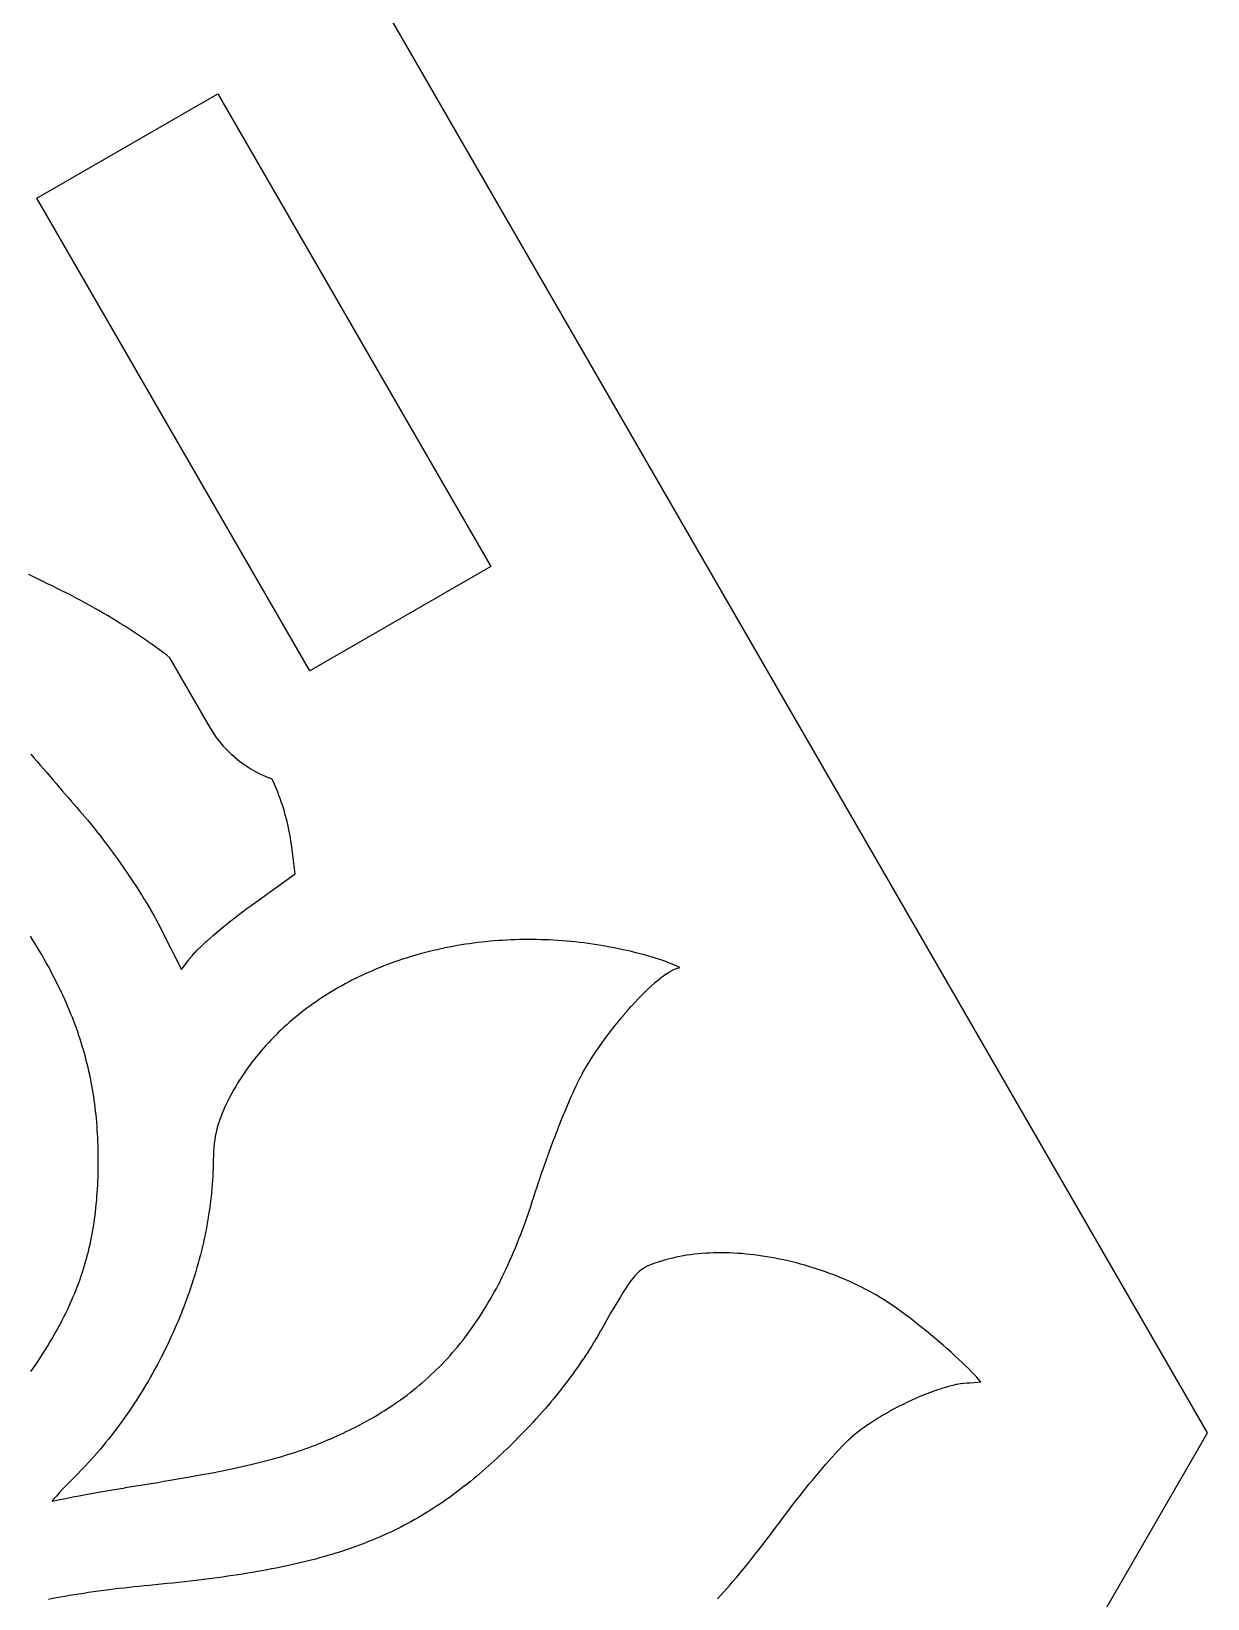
# Model space of a CAD drawing. Header units: millimetres. Extents: x 10 to 410, y 18 to 283.
# Drawn here: x 354.55 to 372, y 218.54 to 241.8 of the extents above; entities that cross this region are included whole.
import ezdxf

# ---------------------------------------------------------------- set-up
doc = ezdxf.new("R2010")
doc.units = ezdxf.units.MM
doc.layers.add('CUT', color=1, linetype='Continuous')

msp = doc.modelspace()

# ---------------------------------------------------------------- linework, layer by layer
at = {"layer": 'CUT'}
for points in [[(337, 160.3782), (372, 221), (337, 281.6218), (267, 281.6218), (232, 221), (267, 160.3782)], [(354.6327, 239.3209), (357.3173, 240.8709), (361.3673, 233.8561), (358.6827, 232.3061)], [(354.8588, 219.987), (354.8617, 219.9877), (354.8628, 219.9879), (354.904, 219.9973), (354.905, 219.9975), (354.9516, 220.0076), (354.9522, 220.0078), (355.004, 220.0187), (355.0047, 220.0188), (355.0614, 220.0303), (355.062, 220.0304), (355.1234, 220.0425), (355.1236, 220.0426), (355.1894, 220.0554), (355.1898, 220.0554), (355.2598, 220.0687), (355.2602, 220.0688), (355.334, 220.0825), (355.3343, 220.0826), (355.4118, 220.0968), (355.412, 220.0968), (355.4929, 220.1114), (355.4932, 220.1115), (355.5772, 220.1264), (355.5774, 220.1264), (355.6643, 220.1417), (355.6646, 220.1418), (355.7541, 220.1572), (355.7543, 220.1572), (355.8462, 220.1729), (355.8464, 220.1729), (355.9403, 220.1887), (355.9405, 220.1888), (356.0364, 220.2047), (356.0367, 220.2047), (356.1341, 220.2206), (356.1342, 220.2206), (356.233, 220.2366), (356.33, 220.2523), (356.4247, 220.2677), (356.5171, 220.283), (356.6074, 220.2982), (356.6958, 220.3133), (356.782, 220.3281), (356.8664, 220.343), (356.9488, 220.3576), (357.0292, 220.3723), (357.108, 220.3869), (357.1849, 220.4014), (357.2601, 220.4159), (357.3335, 220.4304), (357.4054, 220.4448), (357.4756, 220.4592), (357.5443, 220.4737), (357.6116, 220.4882), (357.6774, 220.5027), (357.7417, 220.5173), (357.8048, 220.5319), (357.8666, 220.5466), (357.927, 220.5614), (357.9862, 220.5763), (358.0444, 220.5913), (358.1014, 220.6065), (358.1574, 220.6218), (358.2123, 220.6372), (358.2663, 220.6528), (358.3194, 220.6685), (358.3716, 220.6845), (358.423, 220.7007), (358.4736, 220.717), (358.5236, 220.7336), (358.5729, 220.7506), (358.6215, 220.7677), (358.6697, 220.7851), (358.7172, 220.8028), (358.7644, 220.8208), (358.8112, 220.8391), (358.8576, 220.8576), (358.9035, 220.8766), (358.9493, 220.896), (358.995, 220.9157), (359.0404, 220.9357), (359.0858, 220.9563), (359.1312, 220.9771), (359.1764, 220.9985), (359.2218, 221.0203), (359.2673, 221.0425), (359.3128, 221.0652), (359.3585, 221.0883), (359.4139, 221.117), (359.4685, 221.1459), (359.5224, 221.1754), (359.5759, 221.2053), (359.6286, 221.2355), (359.6807, 221.2662), (359.7322, 221.2975), (359.7832, 221.3291), (359.8336, 221.3611), (359.8832, 221.3936), (359.9324, 221.4267), (359.981, 221.4601), (360.0289, 221.4941), (360.0763, 221.5284), (360.1231, 221.5634), (360.1695, 221.5988), (360.2151, 221.6347), (360.2603, 221.671), (360.3049, 221.708), (360.3491, 221.7455), (360.3926, 221.7834), (360.4356, 221.822), (360.4782, 221.861), (360.5201, 221.9006), (360.5617, 221.9408), (360.6027, 221.9815), (360.6431, 222.0227), (360.683, 222.0646), (360.7226, 222.1071), (360.7616, 222.1501), (360.8001, 222.1937), (360.8382, 222.2379), (360.8758, 222.2828), (360.913, 222.3283), (360.9495, 222.3742), (360.9858, 222.4211), (361.0217, 222.4684), (361.0569, 222.5164), (361.0919, 222.565), (361.1263, 222.6142), (361.1603, 222.6643), (361.194, 222.715), (361.2272, 222.7663), (361.26, 222.8182), (361.2923, 222.8709), (361.3243, 222.9244), (361.3558, 222.9784), (361.387, 223.0332), (361.4178, 223.0889), (361.4483, 223.1451), (361.4783, 223.202), (361.5079, 223.2598), (361.5371, 223.3183), (361.566, 223.3775), (361.5946, 223.4375), (361.6227, 223.4982), (361.6505, 223.5598), (361.678, 223.6221), (361.705, 223.6851), (361.7318, 223.7491), (361.7583, 223.8137), (361.7843, 223.8792), (361.8101, 223.9455), (361.8355, 224.0126), (361.8607, 224.0805), (361.8854, 224.1493), (361.9099, 224.2188), (361.9341, 224.2893), (361.9579, 224.3605), (361.9814, 224.4327), (362.0048, 224.506), (362.0252, 224.5701), (362.0254, 224.5707), (362.0466, 224.6359), (362.0467, 224.6363), (362.0685, 224.7025), (362.0687, 224.7031), (362.0912, 224.77), (362.0913, 224.7703), (362.1143, 224.8379), (362.1145, 224.8384), (362.1381, 224.9065), (362.1382, 224.9069), (362.1622, 224.9753), (362.1624, 224.9758), (362.1869, 225.0444), (362.187, 225.0446), (362.2117, 225.1133), (362.2119, 225.1139), (362.237, 225.1824), (362.2371, 225.1827), (362.2624, 225.251), (362.2626, 225.2514), (362.288, 225.3192), (362.2881, 225.3197), (362.3137, 225.387), (362.3139, 225.3873), (362.3395, 225.4539), (362.3396, 225.4543), (362.3652, 225.52), (362.3654, 225.5204), (362.3909, 225.5851), (362.3911, 225.5855), (362.4165, 225.649), (362.4166, 225.6494), (362.4418, 225.7116), (362.442, 225.7121), (362.4669, 225.7728), (362.4671, 225.7734), (362.4918, 225.8325), (362.492, 225.8328), (362.5162, 225.8901), (362.5165, 225.8908), (362.5404, 225.9462), (362.5406, 225.9468), (362.564, 226.0001), (362.5643, 226.0006), (362.5871, 226.0517), (362.5875, 226.0526), (362.6098, 226.1013), (362.6101, 226.102), (362.6316, 226.1481), (362.6321, 226.1491), (362.653, 226.1926), (362.6534, 226.1936), (362.6735, 226.2343), (362.6741, 226.2354), (362.6933, 226.2731), (362.6943, 226.275), (362.7265, 226.335), (362.7274, 226.3367), (362.7617, 226.3977), (362.7628, 226.3996), (362.7993, 226.4614), (362.8002, 226.4628), (362.8386, 226.5254), (362.8395, 226.5269), (362.8798, 226.59), (362.8807, 226.5913), (362.9226, 226.6547), (362.9233, 226.6559), (362.9666, 226.7195), (362.9675, 226.7208), (363.0122, 226.7843), (363.0129, 226.7853), (363.0587, 226.8487), (363.0595, 226.8498), (363.1064, 226.9129), (363.1072, 226.9139), (363.1549, 226.9764), (363.1557, 226.9774), (363.2041, 227.0392), (363.2048, 227.0401), (363.2538, 227.1011), (363.2546, 227.102), (363.3039, 227.1619), (363.3047, 227.1629), (363.3543, 227.2216), (363.3551, 227.2226), (363.4047, 227.2798), (363.4056, 227.2808), (363.4552, 227.3365), (363.456, 227.3374), (363.5053, 227.3914), (363.5064, 227.3925), (363.5553, 227.4445), (363.5562, 227.4456), (363.6046, 227.4956), (363.6058, 227.4967), (363.6534, 227.5443), (363.6546, 227.5455), (363.7014, 227.5907), (363.7026, 227.5919), (363.7483, 227.6346), (363.7499, 227.636), (363.7944, 227.6758), (363.7963, 227.6774), (363.8395, 227.7142), (363.8414, 227.7159), (363.8831, 227.7496), (363.8856, 227.7515), (363.9257, 227.7819), (363.9285, 227.784), (363.9667, 227.8109), (363.9703, 227.8133), (364.0066, 227.8366), (364.0112, 227.8393), (364.0453, 227.8587), (364.0511, 227.8618), (364.0829, 227.8772), (364.091, 227.8807), (364.1205, 227.8919), (364.1311, 227.8952), (364.1579, 227.9021), (364.1709, 227.9044), (364.1333, 227.9231), (364.0788, 227.9476), (364.0172, 227.9728), (363.949, 227.9984), (363.8746, 228.0241), (363.7943, 228.0497), (363.7081, 228.0749), (363.6443, 228.0926), (363.58, 228.1096), (363.5158, 228.126), (363.4515, 228.1417), (363.3873, 228.1567), (363.3231, 228.1711), (363.2588, 228.1848), (363.1944, 228.1978), (363.1301, 228.2102), (363.0659, 228.2218), (363.0015, 228.233), (362.9373, 228.2433), (362.8731, 228.2531), (362.8089, 228.2621), (362.7447, 228.2705), (362.6805, 228.2783), (362.6165, 228.2855), (362.5525, 228.2919), (362.4885, 228.2978), (362.4247, 228.303), (362.3609, 228.3075), (362.2972, 228.3115), (362.2336, 228.3147), (362.17, 228.3174), (362.1066, 228.3194), (362.0432, 228.3208), (361.98, 228.3216), (361.917, 228.3217), (361.854, 228.3212), (361.7911, 228.3201), (361.7284, 228.3185), (361.666, 228.3161), (361.6035, 228.3131), (361.5413, 228.3096), (361.4792, 228.3055), (361.4173, 228.3006), (361.3555, 228.2953), (361.2941, 228.2893), (361.2328, 228.2827), (361.1716, 228.2755), (361.1107, 228.2678), (361.0499, 228.2594), (360.9895, 228.2505), (360.9292, 228.2408), (360.869, 228.2307), (360.8092, 228.22), (360.7497, 228.2087), (360.6904, 228.1968), (360.6313, 228.1843), (360.5724, 228.1712), (360.5139, 228.1576), (360.4556, 228.1434), (360.3976, 228.1286), (360.3399, 228.1133), (360.2826, 228.0974), (360.2254, 228.0809), (360.1686, 228.0639), (360.112, 228.0462), (360.0558, 228.0281), (360.0001, 228.0094), (359.9445, 227.9901), (359.8894, 227.9703), (359.8346, 227.9499), (359.7799, 227.9289), (359.7259, 227.9075), (359.6721, 227.8855), (359.6187, 227.863), (359.5656, 227.8398), (359.5129, 227.8163), (359.4607, 227.7921), (359.4089, 227.7675), (359.3574, 227.7422), (359.3063, 227.7164), (359.2557, 227.6902), (359.2054, 227.6633), (359.1556, 227.6361), (359.1063, 227.6083), (359.0573, 227.5799), (359.0087, 227.551), (358.9608, 227.5217), (358.9132, 227.4918), (358.866, 227.4614), (358.8194, 227.4306), (358.7732, 227.3991), (358.7274, 227.3672), (358.6823, 227.3349), (358.6375, 227.3019), (358.5932, 227.2685), (358.5496, 227.2347), (358.5063, 227.2003), (358.4636, 227.1655), (358.4216, 227.1302), (358.3798, 227.0943), (358.3388, 227.0581), (358.2981, 227.0212), (358.2581, 226.9841), (358.2187, 226.9463), (358.1797, 226.9081), (358.1414, 226.8695), (358.1036, 226.8304), (358.0665, 226.7907), (358.0298, 226.7506), (357.9938, 226.7102), (357.9584, 226.6691), (357.9234, 226.6276), (357.8893, 226.5859), (357.8557, 226.5435), (357.8226, 226.5007), (357.7903, 226.4575), (357.7585, 226.4137), (357.7275, 226.3696), (357.697, 226.325), (357.6672, 226.28), (357.6379, 226.2345), (357.6094, 226.1886), (357.5816, 226.1424), (357.5545, 226.0956), (357.5181, 226.0305), (357.4844, 225.9676), (357.4534, 225.9067), (357.425, 225.8473), (357.399, 225.7894), (357.3755, 225.7326), (357.3542, 225.6769), (357.3353, 225.6218), (357.3183, 225.5672), (357.3034, 225.5128), (357.2905, 225.4583), (357.2795, 225.4034), (357.2702, 225.3479), (357.2627, 225.2915), (357.2569, 225.2339), (357.2527, 225.1749), (357.2502, 225.1142), (357.249, 225.0507), (357.2484, 224.9924), (357.2484, 224.991), (357.247, 224.9321), (357.2469, 224.9309), (357.2448, 224.8718), (357.2448, 224.8707), (357.242, 224.8114), (357.2419, 224.8102), (357.2384, 224.7508), (357.2384, 224.7497), (357.2342, 224.6901), (357.2341, 224.6891), (357.2293, 224.6293), (357.2292, 224.628), (357.2236, 224.5681), (357.2235, 224.5671), (357.2173, 224.5071), (357.2171, 224.5058), (357.2101, 224.4456), (357.21, 224.4447), (357.2024, 224.3844), (357.2023, 224.3834), (357.1941, 224.323), (357.1939, 224.3219), (357.185, 224.2614), (357.1849, 224.2604), (357.1753, 224.1998), (357.1751, 224.1987), (357.1648, 224.138), (357.1646, 224.1371), (357.1537, 224.0763), (357.1536, 224.0753), (357.1421, 224.0145), (357.1418, 224.0134), (357.1296, 223.9526), (357.1295, 223.9517), (357.1167, 223.8908), (357.1164, 223.8898), (357.1029, 223.8288), (357.1027, 223.8278), (357.0886, 223.7669), (357.0884, 223.7661), (357.0737, 223.7051), (357.0735, 223.7042), (357.0582, 223.6432), (357.0579, 223.6421), (357.0419, 223.5811), (357.0417, 223.5802), (357.0251, 223.5193), (357.0248, 223.5185), (357.0076, 223.4575), (357.0074, 223.4565), (356.9896, 223.3956), (356.9894, 223.3949), (356.9711, 223.334), (356.9707, 223.333), (356.9517, 223.2722), (356.9515, 223.2713), (356.9319, 223.2106), (356.9316, 223.2097), (356.9114, 223.149), (356.9111, 223.1481), (356.8903, 223.0875), (356.89, 223.0868), (356.8687, 223.0263), (356.8684, 223.0254), (356.8465, 222.965), (356.8462, 222.9641), (356.8237, 222.9038), (356.8234, 222.903), (356.8003, 222.8428), (356.8, 222.842), (356.7764, 222.7819), (356.776, 222.781), (356.7518, 222.7211), (356.7515, 222.7204), (356.7268, 222.6606), (356.7264, 222.6597), (356.7011, 222.6001), (356.7008, 222.5994), (356.675, 222.5399), (356.6746, 222.539), (356.6482, 222.4798), (356.6479, 222.4791), (356.621, 222.42), (356.6207, 222.4192), (356.5933, 222.3603), (356.5929, 222.3594), (356.5649, 222.3007), (356.5645, 222.3), (356.536, 222.2415), (356.5356, 222.2406), (356.5065, 222.1823), (356.5061, 222.1817), (356.4766, 222.1237), (356.4762, 222.1228), (356.4461, 222.065), (356.4457, 222.0643), (356.4152, 222.0068), (356.4148, 222.006), (356.3837, 221.9487), (356.3833, 221.9479), (356.3517, 221.8909), (356.3513, 221.8903), (356.3193, 221.8335), (356.3188, 221.8326), (356.2862, 221.7762), (356.2858, 221.7755), (356.2528, 221.7194), (356.2523, 221.7186), (356.2187, 221.6627), (356.2183, 221.662), (356.1843, 221.6065), (356.1838, 221.6057), (356.1493, 221.5505), (356.1489, 221.5499), (356.114, 221.495), (356.1134, 221.494), (356.0779, 221.4395), (356.0774, 221.4388), (356.0415, 221.3847), (356.0411, 221.3841), (356.0048, 221.3303), (356.0043, 221.3295), (355.9675, 221.276), (355.9669, 221.2751), (355.9296, 221.2221), (355.9291, 221.2214), (355.8914, 221.1688), (355.8909, 221.1682), (355.8528, 221.1159), (355.8522, 221.115), (355.8136, 221.0632), (355.8131, 221.0626), (355.7741, 221.0112), (355.7735, 221.0105), (355.7341, 220.9595), (355.7335, 220.9587), (355.6936, 220.9081), (355.693, 220.9073), (355.6527, 220.8572), (355.6521, 220.8565), (355.6114, 220.8069), (355.6108, 220.8062), (355.5697, 220.757), (355.5691, 220.7562), (355.5276, 220.7075), (355.527, 220.7068), (355.4851, 220.6586), (355.4843, 220.6578), (355.4419, 220.6101), (355.4414, 220.6094), (355.3987, 220.5622), (355.3979, 220.5614), (355.3548, 220.5148), (355.3542, 220.5141), (355.3107, 220.4679), (355.3099, 220.4671), (355.266, 220.4215), (355.2654, 220.4209), (355.2212, 220.3758), (355.2204, 220.3749), (355.1757, 220.3304), (355.175, 220.3298), (355.1302, 220.286), (355.0718, 220.2282), (355.0177, 220.172), (354.9676, 220.1174), (354.9219, 220.0651), (354.8812, 220.0157)]]:
    msp.add_lwpolyline(points, close=True, dxfattribs=at)
for points in [[(354.5424, 231.0735), (354.5892, 231.019), (354.6362, 230.9642), (354.6834, 230.9092), (354.7306, 230.8542), (354.7777, 230.7993), (354.8246, 230.7447), (354.8714, 230.6903), (354.9178, 230.6363), (354.9639, 230.5827), (355.0093, 230.5298), (355.054, 230.4777), (355.0981, 230.4266), (355.0982, 230.4265), (355.1414, 230.3761), (355.1839, 230.3267), (355.2251, 230.2787), (355.2654, 230.232), (355.2655, 230.2319), (355.3044, 230.1865), (355.3422, 230.1426), (355.3425, 230.1423), (355.3812, 230.0969), (355.3819, 230.0961), (355.4213, 230.0489), (355.4219, 230.0482), (355.4618, 229.9995), (355.4624, 229.9987), (355.5027, 229.9485), (355.5031, 229.948), (355.5439, 229.8965), (355.5444, 229.8958), (355.5855, 229.843), (355.5859, 229.8425), (355.6272, 229.7887), (355.6276, 229.7882), (355.6691, 229.7334), (355.6696, 229.7327), (355.7111, 229.677), (355.7114, 229.6766), (355.7529, 229.6202), (355.7533, 229.6196), (355.7946, 229.5627), (355.7949, 229.5623), (355.8361, 229.5049), (355.8365, 229.5044), (355.8774, 229.4466), (355.8778, 229.4461), (355.9183, 229.3881), (355.9186, 229.3876), (355.9586, 229.3296), (355.959, 229.329), (355.9985, 229.2709), (355.9988, 229.2705), (356.0377, 229.2127), (356.0381, 229.2121), (356.0762, 229.1545), (356.0765, 229.154), (356.1139, 229.0968), (356.1144, 229.0961), (356.1508, 229.0394), (356.1511, 229.0389), (356.1866, 228.9829), (356.187, 228.9823), (356.2214, 228.9271), (356.2217, 228.9265), (356.255, 228.8722), (356.2555, 228.8715), (356.2876, 228.8182), (356.288, 228.8175), (356.3188, 228.7654), (356.3194, 228.7644), (356.3487, 228.7135), (356.3491, 228.7128), (356.377, 228.6634), (356.3776, 228.6623), (356.4039, 228.6143), (356.4044, 228.6133), (356.4291, 228.5671), (356.4298, 228.5658), (356.4527, 228.5213), (356.453, 228.5206), (356.7795, 227.8748), (356.8866, 228.0223), (356.8884, 228.0248), (356.9097, 228.0523), (356.9128, 228.0561), (356.9392, 228.087), (356.9417, 228.0898), (356.973, 228.1237), (356.9748, 228.1256), (357.0106, 228.1624), (357.012, 228.1639), (357.0519, 228.2033), (357.0533, 228.2046), (357.0971, 228.2462), (357.0982, 228.2472), (357.1454, 228.2907), (357.1464, 228.2916), (357.1969, 228.3369), (357.1978, 228.3377), (357.2511, 228.3844), (357.252, 228.3852), (357.3079, 228.433), (357.3087, 228.4336), (357.3667, 228.4822), (357.3675, 228.4829), (357.4275, 228.5321), (357.4281, 228.5326), (357.4896, 228.5822), (357.4904, 228.5829), (357.5531, 228.6324), (357.554, 228.633), (357.6177, 228.6822), (357.6184, 228.6828), (357.6826, 228.7315), (357.6835, 228.7321), (357.748, 228.7799), (357.7488, 228.7806), (357.8132, 228.8273), (357.8137, 228.8276), (358.466, 229.2951), (358.4078, 229.7303), (358.4008, 229.7803), (358.393, 229.8297), (358.3845, 229.8792), (358.3753, 229.9284), (358.3653, 229.9774), (358.3545, 230.0264), (358.3429, 230.0752), (358.3307, 230.1238), (358.3176, 230.1723), (358.3039, 230.2207), (358.2894, 230.2689), (358.2741, 230.317), (358.2581, 230.3651), (358.2414, 230.413), (358.2239, 230.4605), (358.2056, 230.5081), (358.1866, 230.5555), (358.1668, 230.603), (358.1464, 230.65), (358.1251, 230.697), (358.1225, 230.7024), (358.0885, 230.7134), (358.0793, 230.7169), (357.9352, 230.7794), (357.9264, 230.7837), (357.7892, 230.8599), (357.7809, 230.8651), (357.6517, 230.9545), (357.6439, 230.9605), (357.5242, 231.0621), (357.5171, 231.0687), (357.4079, 231.1815), (357.4014, 231.1889), (357.3038, 231.3119), (357.2981, 231.3199), (357.213, 231.4519), (357.2104, 231.4561), (356.6066, 232.5019), (356.5581, 232.5393), (356.5049, 232.5796), (356.4507, 232.6199), (356.3959, 232.66), (356.3403, 232.7), (356.2841, 232.7398), (356.2271, 232.7793), (356.1694, 232.8188), (356.1108, 232.8579), (356.0516, 232.897), (355.9918, 232.9359), (355.9311, 232.9744), (355.8696, 233.013), (355.8074, 233.0513), (355.7446, 233.0894), (355.681, 233.1273), (355.6166, 233.1651), (355.5515, 233.2026), (355.4857, 233.2401), (355.4192, 233.2772), (355.3519, 233.3142), (355.284, 233.351), (355.2152, 233.3876), (355.1458, 233.4241), (355.0756, 233.4603), (355.0048, 233.4963), (354.9331, 233.5321), (354.8606, 233.5679), (354.7924, 233.6013), (354.792, 233.6015), (354.7233, 233.6355), (354.7232, 233.6355), (354.6541, 233.6698), (354.6537, 233.67), (354.5844, 233.7048), (354.5843, 233.7049), (354.5148, 233.7399)], [(354.5443, 221.9106), (354.5826, 221.9664), (354.6201, 222.0219), (354.6566, 222.077), (354.6924, 222.1319), (354.7272, 222.1863), (354.7611, 222.2405), (354.7943, 222.2943), (354.8265, 222.3478), (354.8579, 222.401), (354.8886, 222.4541), (354.9184, 222.5068), (354.9473, 222.5593), (354.9755, 222.6117), (355.0028, 222.6639), (355.0294, 222.7159), (355.0552, 222.7677), (355.0803, 222.8194), (355.1046, 222.871), (355.1281, 222.9224), (355.1508, 222.9738), (355.1729, 223.0252), (355.1943, 223.0764), (355.2149, 223.1277), (355.2348, 223.1788), (355.2539, 223.23), (355.2724, 223.2813), (355.2902, 223.3325), (355.3074, 223.3839), (355.3239, 223.4353), (355.3396, 223.4867), (355.3548, 223.5384), (355.3692, 223.5901), (355.3831, 223.642), (355.3963, 223.694), (355.409, 223.7463), (355.421, 223.7987), (355.4323, 223.8513), (355.4431, 223.9042), (355.4533, 223.9574), (355.4629, 224.0107), (355.4719, 224.0644), (355.4803, 224.1184), (355.4883, 224.1729), (355.4956, 224.2275), (355.5024, 224.2824), (355.5086, 224.3379), (355.5143, 224.3938), (355.5195, 224.45), (355.5241, 224.5066), (355.5282, 224.5637), (355.5318, 224.6213), (355.5349, 224.6794), (355.5375, 224.7379), (355.5396, 224.797), (355.5412, 224.8566), (355.5424, 224.9168), (355.5431, 224.9775), (355.5434, 225.0388), (355.5431, 225.0974), (355.5424, 225.1557), (355.5413, 225.2136), (355.5397, 225.2711), (355.5377, 225.3283), (355.5351, 225.3853), (355.5322, 225.4419), (355.5287, 225.4982), (355.5247, 225.5543), (355.5202, 225.6101), (355.5153, 225.6656), (355.5099, 225.7208), (355.5039, 225.7759), (355.4975, 225.8308), (355.4906, 225.8853), (355.4832, 225.9397), (355.4751, 225.9939), (355.4667, 226.0481), (355.4577, 226.1019), (355.4481, 226.1557), (355.438, 226.2092), (355.4274, 226.2627), (355.4162, 226.316), (355.4045, 226.3693), (355.3922, 226.4225), (355.3793, 226.4755), (355.366, 226.5285), (355.352, 226.5814), (355.3374, 226.6343), (355.3223, 226.6872), (355.3066, 226.74), (355.2903, 226.7928), (355.2734, 226.8457), (355.2559, 226.8985), (355.2378, 226.9514), (355.2191, 227.0043), (355.1997, 227.0572), (355.1798, 227.1102), (355.1592, 227.1633), (355.138, 227.2165), (355.1161, 227.2698), (355.0937, 227.3232), (355.0706, 227.3765), (355.0468, 227.4302), (355.0224, 227.484), (354.9973, 227.5378), (354.9714, 227.592), (354.945, 227.6462), (354.9179, 227.7006), (354.8901, 227.7551), (354.8615, 227.8101), (354.8324, 227.8651), (354.8026, 227.9202), (354.7719, 227.9758), (354.7406, 228.0316), (354.7086, 228.0876), (354.6758, 228.144), (354.6424, 228.2005), (354.6082, 228.2573), (354.5733, 228.3145), (354.5376, 228.3719)], [(364.7285, 218.54), (364.774, 218.5897), (364.8196, 218.6403), (364.8653, 218.6918), (364.9113, 218.7443), (364.9575, 218.7978), (365.0039, 218.8522), (365.0506, 218.9076), (365.0977, 218.9641), (365.1449, 219.0215), (365.1924, 219.08), (365.2403, 219.1396), (365.2886, 219.2001), (365.3371, 219.2618), (365.3861, 219.3246), (365.4354, 219.3883), (365.485, 219.4533), (365.5352, 219.5194), (365.5858, 219.5866), (365.6368, 219.6549), (365.6884, 219.7246), (365.7369, 219.79), (365.7373, 219.7905), (365.7865, 219.8559), (365.7868, 219.8564), (365.8365, 219.9217), (365.837, 219.9222), (365.8872, 219.9872), (365.8875, 219.9877), (365.938, 220.0523), (365.9384, 220.0527), (365.989, 220.1167), (365.9892, 220.1171), (366.0397, 220.1804), (366.0402, 220.181), (366.0906, 220.2432), (366.0909, 220.2435), (366.141, 220.3047), (366.1414, 220.3052), (366.191, 220.3651), (366.1914, 220.3656), (366.2404, 220.424), (366.2409, 220.4245), (366.2892, 220.4812), (366.2895, 220.4817), (366.3369, 220.5367), (366.3373, 220.5371), (366.3836, 220.5902), (366.3842, 220.5909), (366.4293, 220.6417), (366.4298, 220.6422), (366.4736, 220.6908), (366.4742, 220.6915), (366.5165, 220.7376), (366.5171, 220.7382), (366.5577, 220.7817), (366.5586, 220.7827), (366.5975, 220.8233), (366.5983, 220.8241), (366.6353, 220.8618), (366.6363, 220.8628), (366.6711, 220.8973), (366.6726, 220.8988), (366.7053, 220.9299), (366.7067, 220.9312), (366.737, 220.9589), (366.7392, 220.9608), (366.767, 220.9848), (366.7698, 220.9871), (366.795, 221.0073), (366.7975, 221.0093), (366.8506, 221.0491), (366.8524, 221.0504), (366.9075, 221.0898), (366.9092, 221.091), (366.9661, 221.13), (366.9676, 221.131), (367.0262, 221.1696), (367.0277, 221.1706), (367.0876, 221.2085), (367.089, 221.2093), (367.1502, 221.2467), (367.1517, 221.2477), (367.214, 221.2842), (367.2152, 221.2848), (367.2782, 221.3206), (367.2797, 221.3215), (367.3435, 221.3563), (367.3448, 221.357), (367.409, 221.3908), (367.4103, 221.3914), (367.4748, 221.4242), (367.4762, 221.4249), (367.5408, 221.4565), (367.5421, 221.4572), (367.6066, 221.4876), (367.608, 221.4882), (367.6722, 221.5172), (367.6736, 221.5179), (367.7373, 221.5455), (367.7389, 221.5461), (367.802, 221.5722), (367.8034, 221.5728), (367.8656, 221.5974), (367.8674, 221.5981), (367.9285, 221.6209), (367.9303, 221.6215), (367.9903, 221.6426), (367.9921, 221.6432), (368.0505, 221.6625), (368.0527, 221.6632), (368.1096, 221.6806), (368.1119, 221.6813), (368.167, 221.6967), (368.1698, 221.6974), (368.2229, 221.7106), (368.2255, 221.7113), (368.2764, 221.7225), (368.28, 221.7232), (368.3285, 221.732), (368.3324, 221.7326), (368.3783, 221.7391), (368.3829, 221.7397), (368.4261, 221.7438), (368.4315, 221.7441), (368.4718, 221.7457), (368.4721, 221.7457), (368.5366, 221.7481), (368.5923, 221.7537), (368.6339, 221.7607), (368.6265, 221.77), (368.6, 221.8009), (368.5688, 221.8353), (368.5335, 221.8729), (368.4942, 221.9132), (368.4512, 221.956), (368.4052, 222.001), (368.356, 222.0478), (368.3043, 222.0963), (368.2501, 222.1461), (368.1939, 222.197), (368.1358, 222.2487), (368.0763, 222.301), (368.0155, 222.3535), (367.9538, 222.4062), (367.8914, 222.4586), (367.8287, 222.5105), (367.7657, 222.5616), (367.7032, 222.6119), (367.641, 222.6608), (367.5797, 222.7083), (367.5193, 222.754), (367.4603, 222.7977), (367.403, 222.8391), (367.3477, 222.8779), (367.2969, 222.9123), (367.2455, 222.946), (367.1932, 222.979), (367.1401, 223.0114), (367.0862, 223.0432), (367.0317, 223.0742), (366.9764, 223.1046), (366.9205, 223.1342), (366.864, 223.1631), (366.8069, 223.1913), (366.7492, 223.2188), (366.691, 223.2455), (366.6323, 223.2715), (366.573, 223.2967), (366.5133, 223.3213), (366.4532, 223.3451), (366.3929, 223.368), (366.332, 223.3901), (366.2709, 223.4116), (366.2095, 223.4322), (366.1478, 223.452), (366.0859, 223.471), (366.0239, 223.4893), (365.9616, 223.5066), (365.8991, 223.5232), (365.8366, 223.539), (365.7741, 223.5539), (365.7114, 223.5679), (365.6488, 223.5811), (365.5862, 223.5935), (365.5236, 223.6049), (365.4611, 223.6156), (365.3987, 223.6253), (365.3365, 223.6342), (365.2743, 223.6421), (365.2125, 223.6493), (365.1509, 223.6554), (365.0895, 223.6607), (365.0284, 223.6651), (364.9677, 223.6686), (364.9074, 223.6712), (364.8474, 223.6727), (364.7878, 223.6734), (364.7287, 223.6732), (364.67, 223.672), (364.612, 223.6699), (364.5544, 223.6668), (364.4974, 223.6628), (364.4411, 223.6579), (364.3855, 223.6519), (364.3303, 223.645), (364.276, 223.6372), (364.2225, 223.6283), (364.1697, 223.6185), (364.1176, 223.6077), (364.0664, 223.596), (364.0158, 223.5831), (363.9552, 223.5668), (363.8991, 223.5513), (363.8481, 223.5362), (363.8017, 223.5212), (363.7592, 223.506), (363.7206, 223.4903), (363.6852, 223.4737), (363.6522, 223.4559), (363.6213, 223.4364), (363.5914, 223.4147), (363.562, 223.3901), (363.5325, 223.362), (363.5022, 223.3298), (363.4711, 223.2929), (363.4384, 223.2507), (363.4041, 223.2029), (363.3678, 223.1491), (363.3292, 223.0888), (363.2878, 223.0216), (363.2433, 222.9474), (363.1955, 222.8656), (363.1439, 222.7759), (363.0881, 222.678), (363.0277, 222.5714), (363.0276, 222.5712), (362.9959, 222.5155), (362.9954, 222.5146), (362.9632, 222.4594), (362.9628, 222.4588), (362.9303, 222.404), (362.9299, 222.4033), (362.8971, 222.349), (362.8966, 222.3481), (362.8633, 222.2942), (362.8629, 222.2936), (362.8292, 222.24), (362.8287, 222.2392), (362.7946, 222.186), (362.7941, 222.1853), (362.7596, 222.1325), (362.7591, 222.1317), (362.7241, 222.0792), (362.7237, 222.0786), (362.6883, 222.0264), (362.6877, 222.0255), (362.6517, 221.9736), (362.6512, 221.973), (362.6148, 221.9214), (362.6143, 221.9206), (362.5774, 221.8693), (362.5768, 221.8685), (362.5393, 221.8174), (362.5388, 221.8168), (362.5008, 221.7659), (362.5003, 221.7651), (362.4617, 221.7144), (362.4612, 221.7138), (362.4221, 221.6633), (362.4215, 221.6625), (362.3818, 221.6122), (362.3813, 221.6116), (362.341, 221.5614), (362.3404, 221.5607), (362.2995, 221.5107), (362.299, 221.51), (362.2574, 221.46), (362.2568, 221.4594), (362.2146, 221.4096), (362.2141, 221.409), (362.1713, 221.3592), (362.1707, 221.3585), (362.1271, 221.3088), (362.1266, 221.3082), (362.0824, 221.2585), (362.0819, 221.258), (362.037, 221.2083), (362.0365, 221.2077), (361.9909, 221.158), (361.9904, 221.1574), (361.9441, 221.1077), (361.9435, 221.1071), (361.8964, 221.0574), (361.8959, 221.0569), (361.848, 221.0071), (361.8475, 221.0066), (361.7989, 220.9567), (361.7984, 220.9562), (361.749, 220.9062), (361.7485, 220.9056), (361.6982, 220.8555), (361.6977, 220.8551), (361.6467, 220.8049), (361.6463, 220.8045), (361.6017, 220.7612), (361.6013, 220.7608), (361.5568, 220.718), (361.5563, 220.7175), (361.5119, 220.6754), (361.5114, 220.6749), (361.467, 220.6334), (361.4665, 220.633), (361.4222, 220.5921), (361.4218, 220.5917), (361.3776, 220.5514), (361.377, 220.5509), (361.3328, 220.5112), (361.3323, 220.5107), (361.2881, 220.4716), (361.2876, 220.4712), (361.2434, 220.4326), (361.2427, 220.432), (361.1985, 220.3941), (361.198, 220.3937), (361.1538, 220.3563), (361.1532, 220.3557), (361.109, 220.3189), (361.1084, 220.3185), (361.0641, 220.2822), (361.0634, 220.2816), (361.019, 220.2459), (361.0183, 220.2454), (360.9739, 220.2103), (360.9733, 220.2098), (360.9288, 220.1752), (360.9281, 220.1747), (360.8835, 220.1406), (360.8828, 220.14), (360.8381, 220.1065), (360.8373, 220.1059), (360.7924, 220.0729), (360.7916, 220.0723), (360.7466, 220.0399), (360.7459, 220.0395), (360.7008, 220.0076), (360.7001, 220.007), (360.6547, 219.9755), (360.6539, 219.975), (360.6084, 219.9441), (360.6076, 219.9435), (360.5619, 219.9131), (360.5611, 219.9126), (360.5152, 219.8827), (360.5144, 219.8822), (360.4683, 219.8528), (360.4674, 219.8522), (360.421, 219.8233), (360.4201, 219.8228), (360.3735, 219.7944), (360.3728, 219.7939), (360.3259, 219.7659), (360.3249, 219.7654), (360.2778, 219.738), (360.2771, 219.7375), (360.2296, 219.7104), (360.2286, 219.7099), (360.1809, 219.6834), (360.18, 219.6829), (360.1319, 219.6568), (360.131, 219.6563), (360.0826, 219.6307), (360.0817, 219.6302), (360.0329, 219.605), (360.0319, 219.6046), (359.9828, 219.5799), (359.982, 219.5794), (359.9325, 219.5551), (359.9317, 219.5547), (359.8819, 219.5308), (359.8808, 219.5303), (359.8305, 219.5069), (359.8296, 219.5065), (359.7789, 219.4835), (359.778, 219.4831), (359.7269, 219.4605), (359.7261, 219.4602), (359.6746, 219.438), (359.6737, 219.4376), (359.6217, 219.4158), (359.6207, 219.4154), (359.5682, 219.394), (359.5674, 219.3937), (359.5145, 219.3727), (359.5136, 219.3723), (359.4602, 219.3517), (359.4592, 219.3513), (359.4052, 219.3311), (359.4043, 219.3308), (359.3498, 219.311), (359.3491, 219.3107), (359.2941, 219.2912), (359.2931, 219.2909), (359.2376, 219.2719), (359.237, 219.2717), (359.1809, 219.2529), (359.1798, 219.2525), (359.1231, 219.2342), (359.1224, 219.234), (359.0651, 219.216), (359.0644, 219.2158), (359.0066, 219.1981), (359.0057, 219.1978), (358.9472, 219.1805), (358.9463, 219.1803), (358.8872, 219.1634), (358.8866, 219.1632), (358.8268, 219.1465), (358.826, 219.1463), (358.7656, 219.13), (358.7648, 219.1298), (358.7037, 219.1138), (358.7029, 219.1135), (358.6411, 219.0979), (358.6406, 219.0978), (358.5782, 219.0824), (358.5773, 219.0822), (358.5141, 219.0672), (358.5136, 219.0671), (358.4497, 219.0523), (358.4488, 219.0521), (358.3841, 219.0377), (358.3836, 219.0376), (358.3182, 219.0234), (358.3174, 219.0232), (358.2513, 219.0094), (358.2508, 219.0093), (358.1839, 218.9957), (358.1832, 218.9956), (358.1154, 218.9823), (358.115, 218.9822), (358.0465, 218.9691), (358.0457, 218.9689), (357.9764, 218.9562), (357.9759, 218.9561), (357.9057, 218.9436), (357.9053, 218.9436), (357.8343, 218.9313), (357.8337, 218.9312), (357.7618, 218.9192), (357.7613, 218.9191), (357.6885, 218.9073), (357.6879, 218.9072), (357.6143, 218.8957), (357.6139, 218.8956), (357.5393, 218.8843), (357.5387, 218.8842), (357.4633, 218.8732), (357.463, 218.8732), (357.3866, 218.8623), (357.3861, 218.8622), (357.3088, 218.8516), (357.3084, 218.8516), (357.2301, 218.8412), (357.2297, 218.8411), (357.1504, 218.8309), (357.15, 218.8309), (357.0698, 218.8209), (357.0693, 218.8208), (356.9881, 218.8111), (356.9878, 218.8111), (356.9056, 218.8015), (356.9052, 218.8014), (356.8219, 218.792), (356.8217, 218.792), (356.7374, 218.7827), (356.7369, 218.7827), (356.6516, 218.7737), (356.6513, 218.7736), (356.5649, 218.7647), (356.5646, 218.7647), (356.4771, 218.756), (356.4769, 218.756), (356.3884, 218.7474), (356.3879, 218.7473), (356.2984, 218.739), (356.2254, 218.7321), (356.1514, 218.7246), (356.0767, 218.7169), (356.0016, 218.7086), (355.9259, 218.7), (355.8502, 218.691), (355.7743, 218.6817), (355.6986, 218.672), (355.6232, 218.6621), (355.5482, 218.6519), (355.474, 218.6416), (355.4005, 218.631), (355.3281, 218.6202), (355.2568, 218.6094), (355.187, 218.5984), (355.1188, 218.5872), (355.0521, 218.5761), (354.9875, 218.565), (354.925, 218.5538), (354.8648, 218.5427), (354.807, 218.5317)]]:
    msp.add_lwpolyline(points, dxfattribs=at)

doc.saveas('drawing.dxf')
